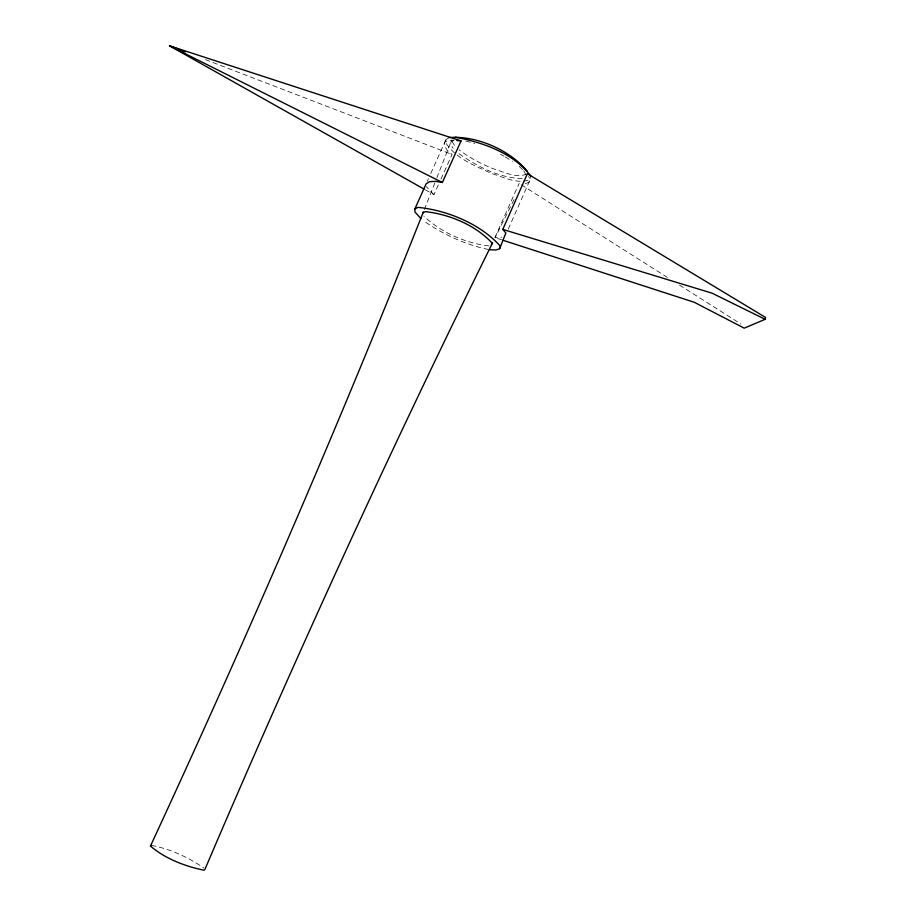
<?xml version="1.0" encoding="UTF-8"?>
<svg xmlns="http://www.w3.org/2000/svg" width="916" height="916" viewBox="0 0 916 916"><rect width="100%" height="100%" fill="white"/><g stroke="black" fill="none" stroke-linecap="round" stroke-linejoin="round"><path stroke-width="0.69" stroke-dasharray="4.58 3.44" d="M449.241 137.56L445.943 139.553L445.794 142.999C456.191 158.697 475.164 165.865 491.606 173.513C503.731 177.12 517.643 184.757 530.204 179.467L530.662 177.326M434.837 182.948L423.902 210.611M436.817 177.887L451.68 140.022M494.869 237.622L519.166 183.326M508.277 229.126L530.204 179.467M427.268 181.254L428.436 178.654M430.772 173.433L445.943 139.553M425.264 189.772L433.955 194.661L438.627 184.288M440.962 179.101L452.057 154.449L447.374 150.442L444.489 145.93L444.787 142.14L447.913 140.526L454.027 140.182M514.036 199.596L495.155 237.553L501.682 237.233M453.626 140.32L450.924 141.923L450.786 144.705L453.168 148.472M526.792 174.051C515.811 178.586 503.685 171.784 493.106 168.693C481.118 163.735 469.404 157.838 459.156 149.823M525.315 183.715L529.001 182.204L529.757 178.826L528.658 176.364M522.223 178.528C498.773 178.013 476.698 166.174 457.885 152.938M488.892 245.889C465.225 243.084 441.088 232.504 423.81 216.05M151.484 845.422C170.17 848.834 188.204 857.296 203.856 867.979M488.423 249.473C465.191 244.698 443.172 234.359 423.684 220.939M465.923 141.075L474.706 143.423M497.583 238.504L501.647 239.82M205.459 59.643L452.057 154.449M500.48 154.346L504.075 156.189M505.277 156.934L512.513 161.342M521.318 184.792L668.565 278.155M679.432 285.036L740.987 324.069M433.955 194.661L426.284 186.589M519.223 166.334L522.841 169.929M452.035 141.522L454.428 145.312M523.746 170.823L525.795 174.498"/><path stroke-width="1.37" d="M491.526 244.916L491.858 242.832C475.141 224.958 449.538 214.367 425.39 211.63L423.043 212.775M489.797 249.747L496.037 249.999L499.632 248.717L500.125 245.935C480.396 223.928 447.168 210.233 417.994 207.371L414.868 208.94L414.925 211.951L420.845 218.512M503.01 240.267L694.317 302.303L744.227 328.157L765.146 319.306L765.547 317.44L527.387 173.719L502.781 229.401L505.838 232.996L499.632 248.717M423.375 211.917C338.496 425.848 247.183 637.215 150.453 846.052C165.12 858.67 185.089 866.399 204.062 870.2L204.886 869.479C295.044 658.032 390.685 448.909 492.556 242.832M414.868 208.94L426.1 183.864L429.478 181.7L435.627 181.334L442.371 182.467L461.069 140.915L169.471 45.8L424.028 189.074M150.453 846.052L151.484 845.422M449.241 137.56C476.435 135.35 510.441 150.258 527.33 171.406M456.844 140.469L461.069 140.915M455.366 137.194C482.892 142.415 513.716 153.087 530.891 176.25M502.781 229.401L712.064 293.177L765.146 319.306M185.467 51.949L169.471 45.8L442.371 182.467"/></g></svg>
